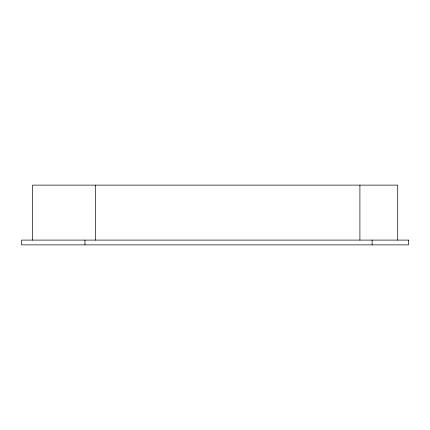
<?xml version="1.0" encoding="UTF-8"?>
<svg xmlns="http://www.w3.org/2000/svg" width="430" height="430" viewBox="0 0 430 430"><rect width="100%" height="100%" fill="white"/><g stroke="black" fill="none" stroke-linecap="round" stroke-linejoin="round"><path stroke-width="0.64" d="M397.723 240.101L397.723 185.12L32.46 185.12L32.46 240.101M372.117 240.101L372.117 244.88M359.91 185.12L359.91 240.101M95.374 185.12L95.374 240.101M84.957 240.101L84.957 244.88M408.5 240.101L21.5 240.101L21.5 244.88L408.5 244.88L408.5 240.101"/></g></svg>
